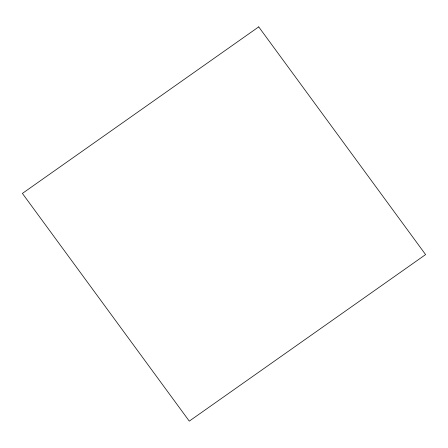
<?xml version="1.0" encoding="UTF-8"?>
<svg xmlns="http://www.w3.org/2000/svg" width="448" height="448" viewBox="0 0 448 448"><rect width="100%" height="100%" fill="white"/><g stroke="black" fill="none" stroke-linecap="round" stroke-linejoin="round"><path stroke-width="0.67" d="M258.714 26.874L22.4 193.418L189.286 421.126L425.6 254.582L258.714 26.874"/></g></svg>
